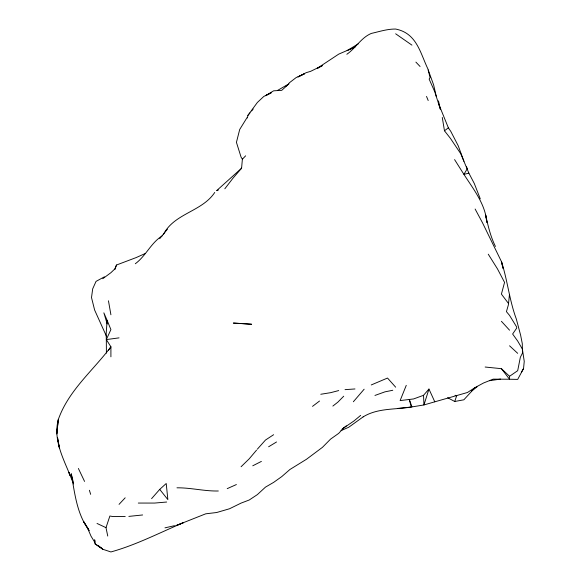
<?xml version="1.0" encoding="UTF-8"?>
<svg xmlns="http://www.w3.org/2000/svg" width="581" height="581" viewBox="0 0 581 581"><rect width="100%" height="100%" fill="white"/><g stroke="black" fill="none" stroke-linecap="round" stroke-linejoin="round"><path stroke-width="0.87" d="M110.906 356.814L110.913 346.806L106.323 339.587L106.141 334.191L107.122 320.342L103.861 312.832L107.209 323.995M485.15 367.025L501.418 368.681L509.552 376.292L509.522 379.233L517.693 379.4L523.554 368.507L524.244 361.346L522.37 349.043L522.297 343.676L520.634 335.244L516.306 318.954C509.435 300.435 507.547 280.616 501.548 261.864L503.052 268.393L501.526 261.726M509.428 294.741L508.426 304.72L506.429 311.656L509.552 315.396L516.64 326.943L516.683 328.134L512.624 334.017L517.693 341.062L522.37 349.043L522.559 352.921L520.351 357.264L517.693 370.678L509.552 376.292M247.208 117.34L239.706 129.476L236.431 142.352L241.079 157.146L242.379 159.201L241.645 167.524L241.079 168.679L216.669 190.612M247.441 117.979L247.891 115.416L257.354 102.488L263.818 96.431L271.022 92.902M501.418 368.681L509.522 379.233L493.16 379.146L483.545 382.988L475.135 387.527L467.465 392.495L434.791 401.812L428.96 389.052L423.956 404.95L411.283 407.027C395.131 409.743 377.679 407.906 363.11 416.897M107.739 536.045L106.003 527.657L109.874 516.03L112.83 516.538L125.227 516.56M447.624 397.709L454.712 401.486L456.702 395.676L455.061 395.291M114.798 269.671L116.49 265.016L136.157 257.579L145.33 253.483M95.335 543.213L95.073 543.867L102.772 549.256L110.913 551.95C136.085 544.971 159.361 532.857 183.32 522.711L175.992 525.609L205.732 513.815L216.669 512.515L229.524 508.76L241.079 503.102L249.213 500.009L257.347 494.627L265.488 487.118L273.622 482.39L281.756 476.602L289.89 469.513L306.499 459.259L322.433 447.348L330.567 439.12L338.708 433.353L343.582 428.066L354.011 420.927L360.663 415.379M406.264 385.341L400.127 400.585L413.57 398.951L423.534 395.312L428.96 389.052M116.49 265.016L114.849 268.909L110.906 272.692L102.772 278.706M106.41 353.132L106.323 339.587L110.906 329.594L107.122 320.342M521.353 372.406L523.554 368.507M346.842 54.287C356 47.947 360.816 37.932 371.252 33.437C379.328 31.628 387.287 28.934 395.654 29.05C416.737 33.19 420.128 52.682 427.965 69.074L430.049 77.534L429.163 79.161L434.77 91.791L440.333 109.177L438.481 100.847M163.348 234.651C173.93 213.336 202.057 211.745 214.738 192.449M108.407 350.321L110.913 346.806C92.975 370.7 68.587 390.417 58.376 419.344C52.922 439.047 62.973 457.864 70.228 475.592L68.827 472.346L73.627 483.966M224.811 188.803L232.945 178.229L241.638 168.17M159.724 238.66L167.415 229.168M364.142 389.205L353.35 401.762M247.891 115.416L250.004 112.874M251.58 110.971L253.163 109.068M256.562 450.122L249.213 458.823L241.079 466.739M151.59 498.643L159.724 489.391L166.217 483.501L167.858 499.602L159.724 489.391M257.347 449.171L265.488 440.042L273.622 434.711M475.135 387.527L463.856 399.801L454.712 401.486M119.047 504.366L125.169 497.808M242.379 159.201L245.64 155.817M343.72 396.206L337.815 402.19L332.862 406.075M135.315 263.745C145.86 255.96 150.98 242.873 162.114 235.93M342.18 429.134L346.283 425.866M285.496 86.54L288.808 83.925L289.215 82.909L296.194 77.542L304.531 73.751M342.202 429.148L343.582 428.066M460.74 153.711L450.478 138.438L444.472 130.79L448.365 127.82L438.394 103.28M312.52 406.373L319.528 401.021M471.59 390.998L477.008 386.902M363.205 416.846L348.709 427.267L340.989 430.637M317.349 68.253L338.708 54.135L354.976 47.09L347.155 50.598L358.542 43.662M268.611 446.782L276.541 441.967M277.638 90.375L288.808 83.925L281.756 90.331L273.622 90.825L265.488 95.72L271.036 92.916M317.335 68.456L322.433 65.566L310.559 71.369L306.165 72.676L298.031 76.939L304.488 73.794M104.406 276.825L96.039 281.386L92.691 288.844L91.507 297.559L94.638 310.065L106.621 336.602M252.75 465.802L261.392 461.401M216.96 190.706L218.427 189.958M227.215 488.643L236.394 484.547M371.252 384.949L387.52 378.049L395.654 387.178M374.948 395.443L384.978 391.841L392.771 390.272M434.791 401.812L423.956 404.95L423.534 395.312M338.708 390.57L330.574 392.683L320.77 394.267M480.276 198.84L474.299 183.509L468.874 173.131L463.907 174.373L454.582 159.593M164.968 527.853L174.518 525.682M489.427 380.722L500.561 379.081M106.323 339.587L119.047 337.866M218.325 490.989C204.527 491.323 190.844 487.662 176.973 487.815M397.484 408.45L411.283 407.027L409.315 399.51L411.929 406.802M128.851 516.393L142.636 514.962M166.653 502.035L154.575 503.066L138.293 503.059M354.976 388.958L345.041 389.648M97.02 523.452L106.003 527.657M102.241 548.617L95.073 543.867L94.638 539.793L94.986 541.499M395.654 33.792L411.929 45.129M98.044 545.406L102.772 549.256M509.552 345.797L517.693 353.335M415.894 62.109L420.063 66.474M501.418 321.308L509.552 330.197M73.482 482.985L71.245 473.74C74.789 493.305 76.815 514.352 89.358 530.693M508.448 303.427L501.418 294.117L504.562 282.395L497.481 268.909L488.265 254.195M88.508 529.451L83.715 521.738L86.133 525.514M448.365 127.82L450.762 131.335L458.235 145.809L463.936 161.307M87.106 527.025L88.072 528.528M475.12 209.029L482.433 222.646L501.418 261.544M94.863 542.436L91.079 536.278L87.825 528.761M84.565 481.431L78.377 468.468M495.44 246.453C490.538 236.612 488.04 225.791 485.658 215.115L486.842 222.254M460.777 153.776L468.874 173.131M426.519 96.424L428.197 100.542M428.197 69.938L433.615 84.87L436.331 96.555M466.456 166.449L467.233 168.795L463.907 174.373C473.442 189.217 485.331 204.04 486.856 222.291M89.401 490.27L90.658 494.344M108.451 300.784L110.913 314.771M442.272 117.449L444.472 130.79M57.78 423.977L56.756 433.963L58.376 419.344L57.78 423.977M241.079 323.508L233.33 323.072L251.653 324.256L241.079 323.508M59.451 448.147L57.519 437.631L59.451 448.147"/></g></svg>
